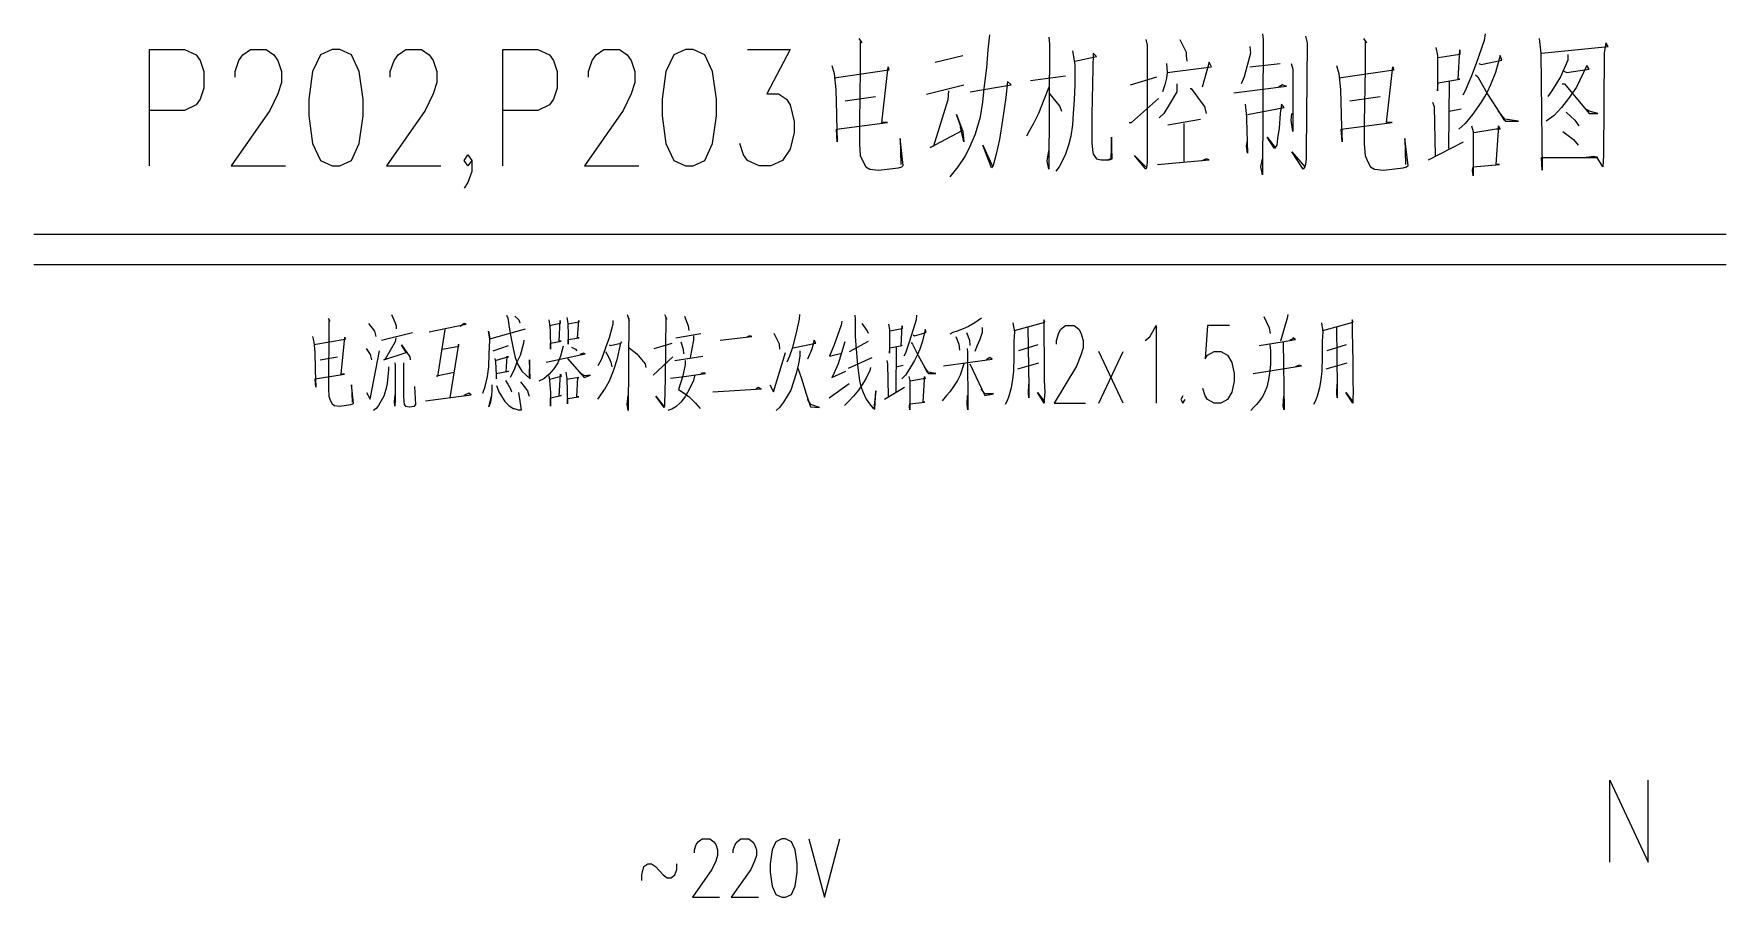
# Model space of a CAD drawing. Header units: millimetres. Extents: x 0 to 586, y 0 to 414.
# Drawn here: x 420.1 to 503.4, y 220.9 to 263.4 of the extents above; entities that cross this region are included whole.
import ezdxf

# ---------------------------------------------------------------- set-up
doc = ezdxf.new("R2010")
doc.units = ezdxf.units.MM

msp = doc.modelspace()

# ---------------------------------------------------------------- linework, layer by layer
at = {"color": 0, "lineweight": 0}
for points in [[(465.211583, 256.335389), (465.603167, 256.839861), (465.955944, 257.340806), (466.192306, 257.845278), (466.463944, 258.459111), (466.700306, 259.298722), (466.816722, 260.025444), (466.894333, 260.695722), (467.014278, 261.701139), (467.091889, 262.597194), (467.1695, 263.323917)], [(480.589167, 263.380361), (480.627972, 263.098139), (480.589167, 256.448278), (480.511556, 256.839861), (480.589167, 257.231444)], [(482.702306, 263.267472), (482.779917, 262.932333), (482.741111, 257.566583), (482.741111, 257.231444), (482.702306, 256.95275), (482.6635, 256.839861), (482.585889, 256.726972), (482.035556, 257.566583), (482.6635, 256.839861)], [(491.542917, 263.380361), (491.504111, 263.045222), (491.112528, 261.926917), (490.879694, 261.309556), (490.565722, 260.582833), (490.449306, 260.360583)], [(425.806306, 256.882194), (425.806306, 262.614833), (427.527861, 262.614833), (428.099361, 262.343194), (428.289861, 262.068028), (428.483889, 261.52475), (428.483889, 260.706306), (428.289861, 260.1595), (428.099361, 259.884333), (427.527861, 259.612694), (425.806306, 259.612694)], [(430.011417, 261.249583), (430.011417, 261.52475), (430.201917, 262.068028), (430.392417, 262.343194), (430.776944, 262.614833), (431.538944, 262.614833), (431.923472, 262.343194), (432.113972, 262.068028), (432.304472, 261.52475), (432.304472, 260.977944), (432.113972, 260.431139), (431.732972, 259.612694), (429.820917, 256.882194), (432.494972, 256.882194)], [(437.656111, 261.249583), (437.656111, 261.52475), (437.846611, 262.068028), (438.037111, 262.343194), (438.421639, 262.614833), (439.183639, 262.614833), (439.568167, 262.343194), (439.758667, 262.068028), (439.949167, 261.52475), (439.949167, 260.977944), (439.758667, 260.431139), (439.377667, 259.612694), (437.465611, 256.882194), (440.139667, 256.882194)], [(443.19825, 256.882194), (443.19825, 262.614833), (444.919806, 262.614833), (445.491306, 262.343194), (445.681806, 262.068028), (445.872306, 261.52475), (445.872306, 260.706306), (445.681806, 260.1595), (445.491306, 259.884333), (444.919806, 259.612694), (443.19825, 259.612694)], [(447.403361, 261.249583), (447.403361, 261.52475), (447.593861, 262.068028), (447.784361, 262.343194), (448.168889, 262.614833), (448.930889, 262.614833), (449.315417, 262.343194), (449.505917, 262.068028), (449.696417, 261.52475), (449.696417, 260.977944), (449.505917, 260.431139), (449.121389, 259.612694), (447.212861, 256.882194), (449.886917, 256.882194)], [(455.238556, 262.614833), (457.341111, 262.614833), (456.194583, 260.431139), (456.766083, 260.431139), (457.150611, 260.1595), (457.341111, 259.884333), (457.531611, 259.065889), (457.531611, 258.519083), (457.341111, 257.700639), (456.960111, 257.153833), (456.385083, 256.882194), (455.813583, 256.882194), (455.238556, 257.153833), (455.048056, 257.429), (454.857556, 257.975806)], [(460.713667, 263.154583), (460.868889, 262.932333), (460.791278, 262.988778), (460.791278, 261.644694), (460.752472, 259.020028), (460.752472, 257.958167), (460.791278, 257.39725), (460.907694, 257.118556), (461.066444, 256.839861), (461.260472, 256.726972), (461.690861, 256.670528), (462.668056, 256.783417), (462.826806, 256.839861), (462.904417, 256.896306), (462.749194, 258.236861), (462.788, 256.95275)], [(470.065806, 263.211028), (470.104611, 262.875889), (470.065806, 256.726972), (469.984667, 257.118556), (470.065806, 257.623028)], [(471.237028, 262.54075), (471.356972, 261.870472), (471.356972, 260.865056), (471.318167, 260.138333), (471.275833, 259.464528), (471.237028, 258.907139), (471.159417, 258.34975), (471.043, 257.901722), (470.887778, 257.453694), (470.729028, 257.118556), (470.573806, 256.839861), (470.415056, 256.614083)], [(471.356972, 262.036278), (472.411778, 262.262056), (472.256556, 262.427861), (472.178944, 259.411611), (472.178944, 258.741333), (472.178944, 258.014611), (472.21775, 257.675944), (472.256556, 257.453694), (472.334167, 257.340806), (472.411778, 257.231444), (472.648139, 257.175), (473.039722, 257.175), (473.194944, 257.231444), (473.156139, 258.293306), (473.117333, 257.231444), (472.997389, 257.175)], [(474.838889, 263.098139), (474.9165, 262.819444), (474.9165, 257.062111), (474.877694, 256.783417), (474.838889, 256.726972), (474.288556, 257.39725), (474.838889, 256.839861)], [(476.521639, 263.098139), (476.715667, 262.706556), (476.832083, 262.484306), (476.832083, 262.3185), (476.870889, 262.036278)], [(479.96475, 262.763), (480.003556, 262.427861), (479.689583, 261.256639), (479.534361, 260.917972)], [(485.559806, 263.154583), (485.715028, 262.932333), (485.637417, 262.988778), (485.637417, 261.644694), (485.598611, 259.020028), (485.598611, 257.958167), (485.637417, 257.39725), (485.753833, 257.118556), (485.909056, 256.839861), (486.106611, 256.726972), (486.537, 256.670528), (487.514194, 256.783417), (487.669417, 256.839861), (487.750556, 256.896306), (487.591806, 258.236861), (487.630611, 256.95275)], [(489.119333, 262.706556), (489.196944, 262.3185), (489.196944, 261.814028), (489.196944, 261.030861), (489.196944, 260.582833), (489.23575, 260.974417), (490.294083, 261.14375), (490.212944, 261.14375), (490.294083, 262.597194), (490.294083, 262.484306), (490.294083, 262.371417), (489.23575, 262.205611)], [(494.206389, 263.154583), (494.284, 262.427861), (494.361611, 256.670528), (494.322806, 257.287889), (497.099167, 257.287889), (496.905139, 257.340806), (496.513556, 257.287889)], [(494.322806, 262.427861), (497.610694, 262.763), (497.49075, 262.932333), (497.413139, 262.427861), (497.374333, 257.39725), (497.335528, 256.839861), (497.060361, 257.287889)], [(459.383694, 261.814028), (459.500111, 261.422444), (459.577722, 260.639278), (459.616528, 259.411611), (459.616528, 259.298722), (459.655333, 258.067528), (459.616528, 258.684889), (462.12125, 259.020028), (461.849611, 259.020028), (462.160056, 261.757583), (462.198861, 261.591778), (459.500111, 261.200194)], [(464.47075, 261.979833), (465.839528, 262.3185)], [(475.854889, 261.926917), (475.893694, 261.478889), (475.854889, 261.200194), (475.777278, 260.865056), (475.660861, 260.529917)], [(475.893694, 261.478889), (478.084444, 261.757583), (477.968028, 261.979833), (477.61525, 260.752167)], [(479.96475, 261.757583), (481.449944, 261.926917)], [(481.99675, 261.926917), (482.077889, 261.644694), (482.077889, 258.572), (481.99675, 259.129389), (482.035556, 259.464528)], [(484.226306, 261.814028), (484.34625, 261.422444), (484.423861, 260.639278), (484.462667, 259.411611), (484.462667, 259.298722), (484.501472, 258.067528), (484.462667, 258.684889), (486.967389, 259.020028), (486.692222, 259.020028), (487.006194, 261.757583), (487.045, 261.591778), (484.34625, 261.200194)], [(491.232472, 261.926917), (491.348889, 261.870472), (492.364889, 262.092722), (492.287278, 262.3185), (492.054444, 261.478889), (491.818083, 260.865056), (491.624056, 260.473472), (491.348889, 260.025444), (490.9185, 259.411611), (490.565722, 258.963583), (490.25175, 258.684889)], [(495.416417, 261.535333), (495.575167, 261.478889), (496.668778, 261.644694), (496.552361, 261.814028), (496.044361, 260.752167), (495.652778, 260.19125), (495.3, 259.74675), (494.947222, 259.355167), (494.555639, 259.076472)], [(495.613972, 262.371417), (495.613972, 262.092722), (495.261194, 261.256639), (494.830806, 260.582833), (494.636778, 260.304139)], [(464.040361, 260.417028), (465.878333, 260.865056)], [(466.192306, 260.529917), (468.224306, 260.865056), (468.030278, 261.030861), (467.952667, 260.247694), (467.793917, 259.129389), (467.638694, 258.180417), (467.483472, 257.453694), (467.324722, 256.896306), (467.247111, 256.783417), (466.816722, 257.901722), (467.285917, 256.896306)], [(470.065806, 260.752167), (469.829444, 260.138333), (469.554278, 259.464528), (469.321444, 258.963583), (469.123889, 258.628444), (468.968667, 258.34975)], [(469.166222, 261.087306), (470.887778, 261.309556)], [(474.094528, 260.865056), (475.385694, 261.256639)], [(476.362889, 260.917972), (476.362889, 260.529917), (476.010111, 259.912556), (475.738472, 259.464528), (475.502111, 259.242278)], [(479.181583, 260.473472), (481.763917, 260.808611), (481.725111, 260.808611), (481.566361, 260.865056), (481.372333, 260.752167)], [(489.782556, 261.030861), (489.74375, 257.732389)], [(491.073722, 261.366), (491.193667, 261.256639), (491.662861, 260.417028), (492.09325, 259.74675), (492.446028, 259.185833), (492.562444, 259.076472), (493.186861, 259.076472), (492.523639, 259.185833), (492.209667, 259.577417)], [(495.338806, 260.917972), (495.45875, 260.917972), (496.668778, 259.464528), (497.099167, 259.464528), (496.668778, 259.577417), (496.47475, 259.690306)], [(460.046917, 260.081889), (461.535639, 260.304139)], [(465.133972, 260.582833), (465.095167, 260.138333), (464.389611, 257.845278), (464.234389, 257.788833), (465.800722, 258.628444), (465.525556, 259.411611), (465.839528, 258.572), (465.878333, 258.067528), (465.723111, 258.79425)], [(470.065806, 260.473472), (470.612611, 259.803194), (470.690222, 259.577417)], [(474.016917, 259.020028), (474.133333, 259.020028), (475.463306, 260.19125)], [(477.029639, 260.695722), (477.068444, 260.695722), (477.576444, 260.025444), (477.731667, 259.803194), (477.812806, 259.464528)], [(479.728389, 259.912556), (479.806, 259.298722), (479.806, 259.185833), (479.844806, 257.510139), (479.806, 257.845278), (479.844806, 258.123972)], [(479.844806, 259.411611), (481.6475, 259.74675), (481.527556, 259.912556), (481.449944, 259.464528), (481.411139, 258.741333), (481.333528, 258.236861), (481.294722, 257.901722), (481.174778, 257.732389), (480.825528, 258.293306), (481.217111, 257.788833)], [(484.893056, 260.081889), (486.37825, 260.304139)], [(488.960583, 260.025444), (489.041722, 259.803194), (489.080528, 257.39725)], [(475.9325, 258.907139), (477.537639, 259.185833)], [(489.782556, 259.577417), (490.371694, 259.690306)], [(495.536361, 259.520972), (495.96675, 259.129389), (496.160778, 258.850694)], [(476.715667, 258.963583), (476.715667, 257.062111)], [(490.879694, 258.850694), (490.957306, 258.572), (490.957306, 256.391833), (490.9185, 256.670528), (490.957306, 256.839861), (492.248472, 256.95275), (492.09325, 256.95275), (492.209667, 258.628444), (492.209667, 258.850694), (492.287278, 258.684889), (492.09325, 258.684889), (490.996111, 258.515556)], [(495.377611, 258.572), (495.889139, 258.180417), (496.121972, 257.901722)], [(441.670722, 257.153833), (441.476694, 256.882194), (441.286194, 257.153833), (441.476694, 257.429), (441.670722, 257.153833), (441.670722, 256.610556), (441.476694, 256.06375), (441.286194, 255.788583)], [(488.766556, 257.175), (490.488111, 258.067528)], [(475.4245, 256.95275), (477.968028, 257.175), (477.812806, 257.231444), (477.576444, 257.118556)], [(420.108944, 253.527278), (503.410361, 253.527278)], [(420.108944, 252.024444), (503.410361, 252.024444)], [(434.590472, 249.378611), (434.678667, 249.230444), (434.632806, 249.26925), (434.632806, 248.373194), (434.611639, 246.623417), (434.611639, 245.914333), (434.632806, 245.540389), (434.699833, 245.353417), (434.791556, 245.169972), (434.900917, 245.092361), (435.147861, 245.057083), (435.70525, 245.131167), (435.796972, 245.169972), (435.839306, 245.20525), (435.751111, 246.101306), (435.772278, 245.244056)], [(436.580139, 249.117556), (436.869417, 248.747139), (436.936444, 248.486083)], [(437.719611, 249.565583), (437.896, 249.156361), (437.941861, 249.008194), (437.941861, 248.8565)], [(439.575222, 248.708333), (441.384972, 249.082278), (441.296778, 249.117556), (441.095694, 248.969389)], [(443.374639, 249.526778), (443.441667, 249.378611), (443.554556, 248.63425), (443.709778, 247.889889), (443.8015, 247.441861), (443.935556, 247.106722), (444.136639, 246.771583), (444.337722, 246.584611), (444.538806, 246.397639), (444.514111, 247.328972), (444.492944, 246.471722)], [(443.776806, 249.4915), (443.977889, 249.304528), (444.02375, 249.156361)], [(445.456028, 249.304528), (445.498361, 249.082278), (445.523056, 248.782417), (445.544222, 247.851083), (445.544222, 248.150944), (446.059278, 248.260306), (445.967556, 248.260306), (446.013417, 249.26925), (446.013417, 249.117556), (445.498361, 249.008194)], [(446.348556, 249.417417), (446.394417, 249.117556), (446.415583, 248.560167), (446.415583, 248.112139), (446.415583, 248.334389), (446.951806, 248.412), (446.863611, 248.412), (446.930639, 249.26925), (446.930639, 249.191639), (446.394417, 249.082278)], [(448.606333, 249.26925), (448.606333, 249.082278), (448.426417, 248.412), (448.250028, 247.925167), (448.048944, 247.367778), (447.869028, 247.032639)], [(449.322472, 249.565583), (449.410667, 249.26925), (449.3895, 249.378611), (449.368333, 244.834833), (449.322472, 245.131167), (449.368333, 245.579194)], [(451.156917, 249.565583), (451.266278, 249.343333), (451.223944, 249.417417), (451.178083, 246.397639), (451.156917, 245.169972), (451.156917, 245.057083), (451.132222, 244.983), (450.730056, 245.540389), (451.132222, 245.018278)], [(452.141167, 249.4915), (452.317556, 249.008194), (452.34225, 248.782417)], [(457.796194, 249.565583), (457.775028, 249.343333), (457.616278, 248.595444), (457.439889, 247.889889), (457.305833, 247.515944), (457.171778, 247.219611)], [(459.874056, 249.230444), (459.852889, 249.043472), (459.496583, 248.076861), (459.270806, 247.515944), (459.874056, 247.664111)], [(460.523167, 249.526778), (460.544333, 249.343333), (460.544333, 248.486083), (460.590194, 247.851083), (460.614889, 247.480667), (460.657222, 247.067917), (460.703083, 246.6975), (460.748944, 246.323556), (460.815972, 246.027222), (460.925333, 245.727361), (461.084083, 245.392222), (461.239306, 245.169972), (461.394528, 244.983), (461.507417, 244.908917), (461.553278, 245.801444), (461.461556, 244.944194)], [(461.193444, 248.63425), (461.126417, 248.782417), (460.883, 249.117556)], [(462.177694, 249.082278), (462.223556, 248.821222), (462.223556, 248.486083), (462.223556, 247.963972), (462.223556, 247.664111), (462.244722, 247.925167), (462.847972, 248.038056), (462.805639, 248.038056), (462.847972, 249.008194), (462.847972, 248.930583), (462.847972, 248.8565), (462.244722, 248.747139)], [(463.564111, 249.526778), (463.542944, 249.304528), (463.317167, 248.560167), (463.183111, 248.150944), (463.006722, 247.664111), (462.939694, 247.515944)], [(466.760278, 249.378611), (466.425139, 249.156361), (466.114694, 248.969389), (465.846583, 248.8565), (465.553778, 248.747139), (465.352694, 248.673056), (465.197472, 248.595444)], [(468.305444, 249.156361), (468.372472, 248.708333), (468.347778, 248.260306), (468.347778, 247.480667), (468.326611, 246.771583), (468.28075, 246.362361), (468.213722, 245.949611), (468.104361, 245.540389), (468.012639, 245.318139), (467.924444, 245.131167)], [(468.372472, 248.782417), (469.86825, 249.191639), (469.825917, 249.304528), (469.825917, 248.747139), (469.847083, 247.219611), (469.847083, 246.436444), (469.847083, 246.323556), (469.86825, 245.766167), (469.847083, 245.392222), (469.847083, 245.20525), (469.511944, 245.727361), (469.825917, 245.318139)], [(480.98075, 248.63425), (480.934889, 248.895306), (480.666778, 249.452694)], [(481.830944, 249.565583), (481.80625, 249.378611), (481.471111, 248.260306)], [(483.485472, 249.156361), (483.5525, 248.708333), (483.527806, 248.260306), (483.527806, 247.480667), (483.506639, 246.771583), (483.460778, 246.362361), (483.39375, 245.949611), (483.284389, 245.540389), (483.192667, 245.318139), (483.104472, 245.131167)], [(483.5525, 248.782417), (485.048278, 249.191639), (485.005944, 249.304528), (485.005944, 248.747139), (485.027111, 247.219611), (485.027111, 246.436444), (485.027111, 246.323556), (485.048278, 245.766167), (485.027111, 245.392222), (485.027111, 245.20525), (484.691972, 245.727361), (485.005944, 245.318139)], [(433.828472, 248.486083), (433.8955, 248.225028), (433.941361, 247.702917), (433.962528, 246.884472), (433.962528, 246.806861), (433.983694, 245.988417), (433.962528, 246.397639), (435.394806, 246.623417), (435.236056, 246.623417), (435.415972, 248.447278), (435.437139, 248.334389), (433.8955, 248.076861)], [(437.225722, 248.299111), (438.746194, 248.673056)], [(437.920694, 248.412), (437.896, 248.225028), (437.405639, 247.367778), (437.338611, 247.328972), (438.43575, 247.702917), (438.209972, 248.076861), (438.612139, 247.480667), (438.636833, 247.328972)], [(440.333694, 248.821222), (439.977389, 246.510528), (439.931528, 246.545806), (440.802889, 246.732778)], [(442.214, 245.692083), (442.323361, 246.027222), (442.43625, 246.510528), (442.503278, 246.993833), (442.524444, 247.628833), (442.549139, 248.299111), (442.549139, 248.373194), (442.482111, 248.747139), (442.549139, 248.373194), (444.313028, 248.8565)], [(444.224833, 248.299111), (444.203667, 248.150944), (444.044917, 247.55475), (443.889694, 247.219611), (443.755639, 246.845667), (443.554556, 246.471722)], [(451.714306, 248.412), (452.9455, 248.63425)], [(452.585667, 248.521361), (452.585667, 248.299111), (452.409278, 247.441861)], [(453.883889, 248.299111), (455.450222, 248.486083), (455.337333, 248.521361), (455.203278, 248.447278)], [(456.833111, 247.851083), (456.811944, 248.112139), (456.543833, 248.63425)], [(457.461056, 247.925167), (457.482222, 247.925167), (458.600528, 248.150944), (458.512333, 248.299111), (458.399444, 247.851083), (458.198361, 247.367778)], [(460.255056, 247.738194), (461.193444, 248.260306)], [(463.384194, 248.560167), (463.451222, 248.521361), (464.033306, 248.673056), (463.987444, 248.821222), (463.853389, 248.260306), (463.719333, 247.851083), (463.609972, 247.590028), (463.451222, 247.293694), (463.207806, 246.884472), (463.006722, 246.584611), (462.826806, 246.397639)], [(465.48675, 248.486083), (465.641972, 248.112139), (465.666667, 247.815806)], [(466.022972, 248.673056), (466.157028, 248.299111), (466.181722, 248.038056)], [(466.784972, 248.930583), (466.784972, 248.673056), (466.672083, 248.334389), (466.538028, 248.038056), (466.425139, 247.738194)], [(469.04275, 248.930583), (469.085083, 245.988417), (469.085083, 245.466306), (469.063917, 245.692083), (469.085083, 246.136583)], [(470.446806, 248.108611), (470.446806, 248.292056), (470.556167, 248.655417), (470.665528, 248.838861), (470.88425, 249.018778), (471.321694, 249.018778), (471.540417, 248.838861), (471.649778, 248.655417), (471.759139, 248.292056), (471.759139, 247.928694), (471.649778, 247.561806), (471.431056, 247.018528), (470.337444, 245.198194), (471.8685, 245.198194)], [(474.817722, 248.292056), (475.036444, 248.471972), (475.361, 249.018778), (475.361, 245.198194)], [(478.966389, 249.018778), (477.872778, 249.018778), (477.763417, 247.381889), (477.872778, 247.561806), (478.200861, 247.74525), (478.528944, 247.74525), (478.857028, 247.561806), (479.07575, 247.198444), (479.185111, 246.655167), (479.185111, 246.288278), (479.07575, 245.745), (478.857028, 245.378111), (478.528944, 245.198194), (478.200861, 245.198194), (477.872778, 245.378111), (477.763417, 245.561556), (477.654056, 245.924917)], [(480.419833, 248.038056), (481.562833, 248.225028), (482.208417, 248.334389), (482.074361, 248.412), (482.074361, 248.373194), (481.940306, 248.299111)], [(484.222778, 248.930583), (484.265111, 245.988417), (484.265111, 245.466306), (484.243944, 245.692083), (484.265111, 246.136583)], [(434.209472, 247.328972), (435.059667, 247.480667)], [(436.46725, 247.889889), (436.668333, 247.590028), (436.735361, 247.328972)], [(436.488417, 245.727361), (436.668333, 245.392222), (437.116361, 247.777)], [(440.224333, 247.851083), (441.028667, 247.99925), (441.003972, 248.112139), (440.580639, 245.466306)], [(442.725528, 247.777), (443.466361, 248.038056)], [(442.859583, 246.658694), (443.466361, 246.771583), (443.353472, 246.732778), (443.399333, 247.515944), (443.399333, 247.441861), (443.466361, 247.480667), (442.859583, 247.293694)], [(446.168639, 247.99925), (446.034583, 247.515944), (445.900528, 247.180806), (445.699444, 246.884472), (445.477194, 246.623417), (445.209083, 246.397639), (444.962139, 246.288278)], [(445.321972, 247.219611), (447.244611, 247.628833), (447.152889, 247.664111), (446.9765, 247.590028)], [(446.570806, 247.963972), (446.775417, 247.851083), (446.842444, 247.777)], [(448.426417, 248.076861), (448.496972, 248.038056), (449.0085, 248.150944), (449.054361, 248.225028), (448.987333, 248.150944), (448.807417, 247.328972), (448.631028, 246.771583), (448.426417, 246.288278), (448.204167, 245.875528), (448.183, 245.875528), (447.936056, 245.505111), (447.847861, 245.392222)], [(448.250028, 247.738194), (448.40525, 247.441861), (448.518139, 247.219611), (448.564, 246.993833)], [(449.410667, 247.925167), (449.791667, 247.628833), (450.193833, 247.142), (450.239694, 246.958556)], [(450.596, 246.584611), (451.559083, 247.480667)], [(450.641861, 247.889889), (451.534389, 248.150944)], [(451.668444, 247.293694), (453.033694, 247.515944)], [(451.96125, 248.225028), (452.074139, 247.851083), (452.095306, 247.628833)], [(456.34275, 246.101306), (456.522667, 245.766167), (457.101222, 247.702917)], [(457.817361, 247.777), (457.817361, 247.515944), (457.750333, 247.142), (457.640972, 246.658694), (457.506917, 246.249472), (457.372861, 245.84025), (457.192944, 245.540389), (457.013028, 245.244056), (456.811944, 244.983), (456.656722, 244.834833)], [(460.032806, 248.225028), (459.697667, 247.142), (459.429556, 246.510528), (459.383694, 246.471722), (460.075139, 246.771583)], [(460.209194, 246.91975), (461.373361, 247.441861)], [(462.558694, 247.963972), (462.537528, 245.766167)], [(463.296, 248.186222), (463.363028, 248.112139), (463.631139, 247.55475), (463.878083, 247.106722), (464.079167, 246.732778), (464.146194, 246.658694), (464.5025, 246.658694), (464.125028, 246.732778), (463.945111, 246.993833)], [(464.8835, 247.032639), (467.275333, 247.367778), (467.162444, 247.441861), (467.007222, 247.328972)], [(466.047667, 247.889889), (466.068833, 247.702917), (466.09, 244.870111), (466.047667, 245.131167), (466.068833, 245.579194)], [(469.533111, 248.076861), (468.573556, 247.777)], [(472.524667, 245.198194), (473.724111, 247.74525)], [(473.724111, 245.198194), (472.524667, 247.74525)], [(480.956056, 248.076861), (480.98075, 247.777), (480.98075, 247.106722), (480.934889, 246.658694), (480.867861, 246.288278), (480.800833, 245.988417), (480.687944, 245.727361), (480.59975, 245.540389), (480.444528, 245.318139), (480.285778, 245.131167), (480.151722, 244.983), (480.017667, 244.834833)], [(481.605167, 248.225028), (481.651028, 244.870111), (481.605167, 245.057083), (481.629861, 245.540389)], [(484.713139, 248.076861), (483.753583, 247.777)], [(437.560861, 246.993833), (437.560861, 246.845667), (437.539694, 246.510528), (437.493833, 246.175389), (437.426806, 245.875528), (437.338611, 245.540389), (437.204556, 245.318139), (437.0705, 245.092361), (436.957611, 244.944194), (436.823556, 244.834833)], [(437.874833, 247.180806), (437.896, 247.032639), (437.896, 245.392222), (437.874833, 245.057083), (437.853667, 245.279333), (437.896, 245.614472)], [(438.301694, 247.180806), (438.301694, 245.579194), (438.322861, 245.279333), (438.344028, 245.131167), (438.411056, 245.057083), (438.590972, 245.018278), (438.837917, 245.057083), (438.904944, 245.131167), (438.859083, 246.027222)], [(442.792556, 247.403056), (442.838417, 247.254889), (442.859583, 246.584611), (442.859583, 246.397639)], [(445.456028, 246.545806), (445.498361, 246.323556), (445.544222, 245.727361), (445.544222, 245.614472), (445.544222, 245.057083), (445.544222, 245.466306), (446.059278, 245.579194), (445.967556, 245.540389), (446.034583, 246.623417), (446.059278, 246.510528), (445.498361, 246.362361)], [(446.302694, 246.732778), (446.348556, 246.397639), (446.369722, 245.169972), (446.369722, 245.431028), (446.930639, 245.505111), (446.842444, 245.505111), (446.884778, 246.471722), (446.930639, 246.471722), (446.327389, 246.362361)], [(446.369722, 247.403056), (447.19875, 246.471722), (447.512722, 246.584611), (447.19875, 246.545806), (446.9765, 246.6975)], [(451.446194, 246.436444), (452.116472, 246.510528), (452.585667, 246.584611), (453.16775, 246.658694), (453.100722, 246.6975), (452.9455, 246.658694)], [(452.162333, 247.293694), (452.162333, 247.106722), (452.049444, 246.545806), (451.848361, 245.875528), (452.116472, 245.692083), (452.363417, 245.505111), (452.677389, 245.20525), (452.899639, 244.944194)], [(457.708, 246.91975), (457.884389, 246.471722), (458.131333, 245.653278), (458.332417, 245.018278), (458.780444, 244.983), (458.353583, 245.131167), (458.198361, 245.392222)], [(461.285167, 246.958556), (461.260472, 246.806861), (461.084083, 246.436444), (460.904167, 246.136583), (460.703083, 245.84025), (460.456139, 245.540389), (460.209194, 245.279333), (460.008111, 245.092361)], [(462.0895, 247.293694), (462.131833, 247.142), (462.156528, 245.540389)], [(462.558694, 246.993833), (462.893833, 247.067917)], [(465.888917, 247.142), (465.709, 246.584611), (465.574944, 246.323556), (465.373861, 246.027222), (465.197472, 245.766167), (465.038722, 245.579194), (464.816472, 245.318139)], [(466.181722, 247.142), (466.919028, 245.579194), (467.342361, 245.653278), (466.919028, 245.653278), (466.739111, 245.914333)], [(468.548861, 246.884472), (469.578972, 247.180806)], [(480.130556, 246.658694), (482.501222, 247.032639), (482.388333, 247.067917), (482.208417, 246.993833)], [(483.728889, 246.884472), (484.759, 247.180806)], [(442.6585, 246.101306), (442.6585, 245.84025), (442.637333, 245.579194), (442.591472, 245.244056), (442.503278, 245.018278), (442.637333, 245.540389)], [(442.884278, 246.0625), (442.993639, 245.766167), (443.127694, 245.540389), (443.286444, 245.279333), (443.487528, 245.092361), (443.709778, 244.944194), (443.755639, 244.944194), (443.956722, 244.870111), (444.111944, 244.870111), (443.977889, 245.727361)], [(443.332306, 246.323556), (443.441667, 246.136583), (443.575722, 245.914333), (443.621583, 245.766167)], [(444.069611, 246.249472), (444.246, 246.027222), (444.40475, 245.801444), (444.447083, 245.692083), (444.492944, 245.540389)], [(452.631528, 246.545806), (452.585667, 246.323556), (452.384583, 245.914333), (452.1835, 245.540389), (451.96125, 245.244056), (451.714306, 245.018278), (451.513222, 244.908917), (451.312139, 244.834833)], [(453.524056, 245.766167), (455.919417, 245.914333)], [(455.651306, 245.914333), (455.785361, 245.988417), (455.894722, 245.914333)], [(459.249639, 245.466306), (460.233889, 246.175389)], [(461.976611, 245.392222), (462.960861, 245.988417)], [(463.183111, 246.510528), (463.228972, 246.323556), (463.228972, 244.870111), (463.207806, 245.057083), (463.228972, 245.169972), (463.966278, 245.244056), (463.878083, 245.244056), (463.945111, 246.362361), (463.945111, 246.510528), (463.987444, 246.397639), (463.878083, 246.397639), (463.250139, 246.288278)], [(439.395306, 245.318139), (441.631917, 245.614472), (441.519028, 245.692083), (441.272083, 245.579194)], [(476.673333, 245.561556), (476.563972, 245.378111), (476.673333, 245.198194), (476.782694, 245.378111)], [(497.68125, 222.59925), (497.68125, 226.645611), (499.568611, 222.59925), (499.568611, 226.645611)], [(452.620944, 223.071972), (452.620944, 223.206028), (452.716194, 223.481194), (452.814972, 223.61525), (453.005472, 223.752833), (453.386472, 223.752833), (453.576972, 223.61525), (453.672222, 223.481194), (453.767472, 223.206028), (453.767472, 222.934389), (453.672222, 222.659222), (453.481722, 222.25), (452.525694, 220.88475), (453.862722, 220.88475)], [(454.533, 223.071972), (454.533, 223.206028), (454.62825, 223.481194), (454.7235, 223.61525), (454.914, 223.752833), (455.298528, 223.752833), (455.489028, 223.61525), (455.584278, 223.481194), (455.679528, 223.206028), (455.679528, 222.934389), (455.584278, 222.659222), (455.393778, 222.25), (454.43775, 220.88475), (455.774778, 220.88475)], [(458.258333, 223.752833), (459.023861, 220.88475), (459.789389, 223.752833)], [(450.042139, 221.706722), (450.042139, 221.978361), (450.137389, 222.387583), (450.327889, 222.525167), (450.518389, 222.525167), (450.712417, 222.387583), (451.093417, 221.978361), (451.283917, 221.840778), (451.474417, 221.840778), (451.664917, 221.978361), (451.763694, 222.25), (451.763694, 222.525167)]]:
    msp.add_lwpolyline(points, dxfattribs=at)
for points in [[(434.788028, 262.614833), (434.216528, 262.343194), (433.832, 261.52475), (433.6415, 260.1595), (433.6415, 259.341056), (433.832, 257.975806), (434.216528, 257.153833), (434.788028, 256.882194), (435.172556, 256.882194), (435.744056, 257.153833), (436.128583, 257.975806), (436.319083, 259.341056), (436.319083, 260.1595), (436.128583, 261.52475), (435.744056, 262.343194), (435.172556, 262.614833)], [(452.179972, 262.614833), (451.608472, 262.343194), (451.223944, 261.52475), (451.033444, 260.1595), (451.033444, 259.341056), (451.223944, 257.975806), (451.608472, 257.153833), (452.179972, 256.882194), (452.5645, 256.882194), (453.136, 257.153833), (453.517, 257.975806), (453.711028, 259.341056), (453.711028, 260.1595), (453.517, 261.52475), (453.136, 262.343194), (452.5645, 262.614833)], [(456.921306, 223.752833), (456.635556, 223.61525), (456.445056, 223.206028), (456.349806, 222.525167), (456.349806, 222.115944), (456.445056, 221.431556), (456.635556, 221.022333), (456.921306, 220.88475), (457.111806, 220.88475), (457.401083, 221.022333), (457.591583, 221.431556), (457.686833, 222.115944), (457.686833, 222.525167), (457.591583, 223.206028), (457.401083, 223.61525), (457.111806, 223.752833)]]:
    msp.add_lwpolyline(points, close=True, dxfattribs=at)

doc.saveas('drawing.dxf')
